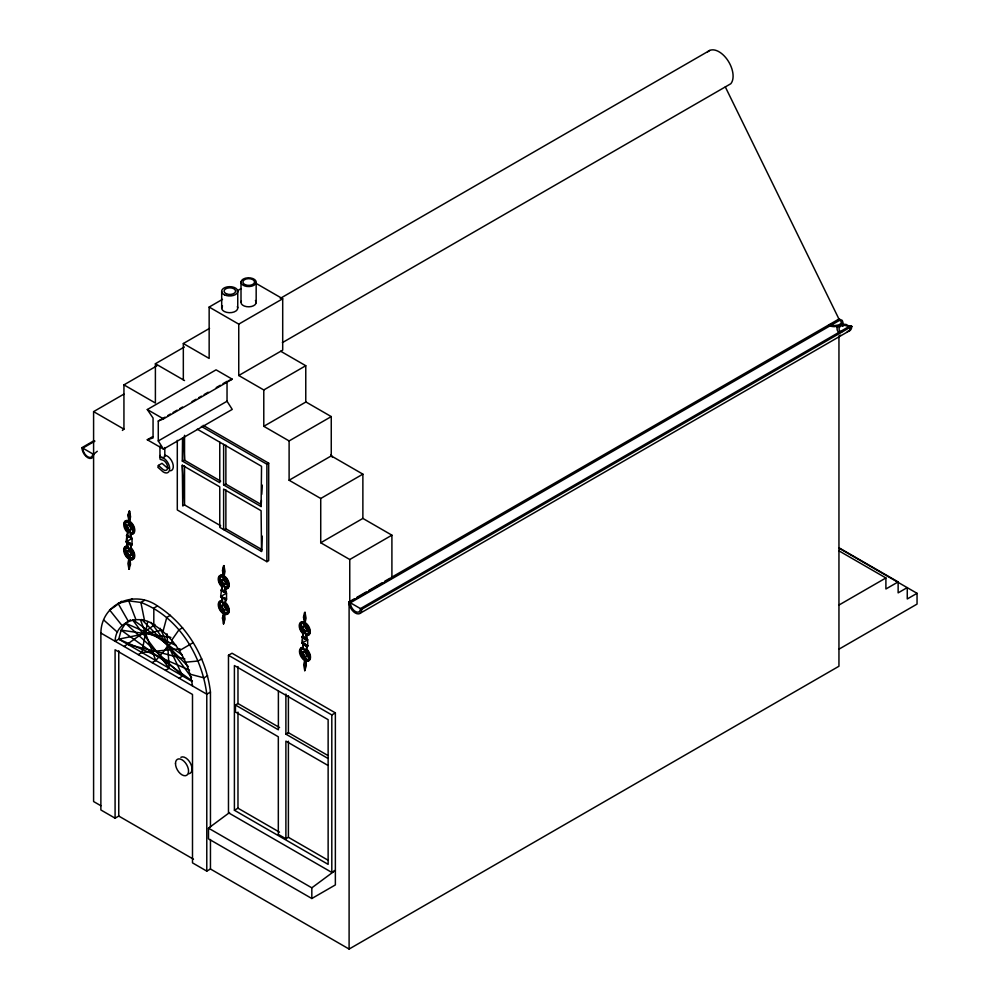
<?xml version="1.0" encoding="UTF-8"?>
<svg xmlns="http://www.w3.org/2000/svg" width="999" height="999" viewBox="0 0 999 999"><rect width="100%" height="100%" fill="white"/><g stroke="black" fill="none" stroke-linecap="round" stroke-linejoin="round"><path stroke-width="1.5" d="M192.495 685.951C188.848 661.425 174.887 638.124 153.796 624.775L153.834 608.079L157.492 605.956C186.938 624.7 206.393 657.604 210.452 692.082L210.452 827.097M219.768 442.182L219.768 482.692L182.305 461.051L182.542 437.824M223.626 444.405L223.626 484.915L261.101 506.543L261.538 466.296L197.278 429.195M220.679 525.786L184.54 504.932L182.73 505.969L182.305 465.222L219.768 486.85L219.768 527.36L261.538 551.473L262.213 536.088M261.101 506.543L261.438 500.424M261.775 494.305L262.275 485.127M304.22 636.925A1.336 0.774 60 0 0 302.784 637.1L301.96 637.212L307.655 639.847L307.655 645.679L301.898 643.156L302.597 636.925L302.597 641.308M129.52 521.803L129.508 510.988L130.557 516.795L129.52 521.803L130.37 522.415A7.455 4.308 60 0 1 134.278 530.556A7.455 4.308 60 0 1 130.37 534.178L131.531 538.798L130.37 534.178M128.971 569.305L129.995 559.09L130.519 564.41L128.971 569.305L127.934 563.498L128.971 558.491L128.122 557.867A7.455 4.308 60 0 1 125.762 554.932M224.013 576.398L223.963 565.609L225 571.416L224.013 576.398L224.862 577.022A7.455 4.308 60 0 1 228.771 585.152A7.455 4.308 60 0 1 224.862 588.773L225.712 593.206A1.336 0.774 60 0 0 224.763 591.508A1.336 0.774 60 0 0 223.813 592.12L223.189 591.745A1.336 0.774 60 0 0 222.24 590.047A1.336 0.774 60 0 0 221.291 590.659L222.602 586.937M223.526 623.975L224.5 613.773L225.025 619.105L223.526 623.975L222.49 618.169L223.476 613.186M223.214 615.546L222.49 618.169M305.007 623.139L305.007 612.325L306.044 618.131L305.007 623.139L305.856 623.751A7.455 4.308 60 0 1 309.765 631.892A7.455 4.308 60 0 1 305.856 635.514L306.705 639.947A1.336 0.774 60 0 0 305.756 638.249A1.336 0.774 60 0 0 304.807 638.848L304.183 638.486A1.336 0.774 60 0 0 303.234 636.788A1.336 0.774 60 0 0 302.285 637.387M304.745 670.666L305.756 660.439L306.293 665.771L304.745 670.666L303.708 664.859L304.745 659.852M124.95 521.54A7.455 4.308 60 0 1 128.147 520.554L128.996 520.916L127.959 515.884L129.008 511.276M219.405 582.255A7.455 4.308 60 0 1 222.602 575.174L223.451 575.536L222.465 570.491L223.501 565.884M223.326 574.213L222.927 570.217L223.963 565.609M299.912 627.185A7.455 4.308 60 0 1 303.634 621.89L304.495 622.252L303.459 617.22L304.495 612.612M304.22 619.592L305.007 612.325M126.111 541.858L126.948 535.539L132.043 538.498L131.993 544.293L126.111 541.858L131.993 538.461M224.038 614.048L224.887 614.41A7.455 4.308 60 0 0 228.796 610.789A7.455 4.308 60 0 0 224.887 602.659L226.511 599.113L220.654 596.628L221.491 590.322M138.224 654.62L141.895 652.497L147.677 621.553M193.494 859.215L118.756 816.058L115.085 818.181L100.874 809.964L100.874 633.054C101.274 603.708 134.39 589.485 157.492 605.956M129.508 510.988L127.997 515.596M158.379 465.422L157.892 467.32L161.164 470.167A8.566 4.945 60 0 0 169.655 468.656A8.566 4.945 60 0 0 161.164 457.342L159.703 456.93L160.177 459.378L163.262 460.264A5.782 3.334 60 0 1 167.682 467.52A5.782 3.334 60 0 1 163.262 469.667L158.379 465.422L162.013 463.311L166.908 467.569A5.782 3.334 60 0 0 168.244 468.206M153.796 624.775C139.023 613.573 115.622 621.478 115.085 641.258L118.756 639.148L162.2 630.182M192.12 681.493L118.756 639.148L121.141 630.144L125.574 623.264L130.569 619.792M163.024 631.38L166.771 617.394L170.442 615.284M128.371 535.239A1.336 0.774 60 0 0 127.298 535.764L126.473 535.876L128.147 532.305A7.455 4.308 60 0 1 126.873 530.968M128.147 532.305L126.473 535.876M129.483 559.378L130.345 559.74A7.455 4.308 60 0 0 134.241 556.118A7.455 4.308 60 0 0 130.345 547.989L132.018 544.418L131.194 544.53A1.336 0.774 60 0 1 130.245 545.142A1.336 0.774 60 0 1 129.296 543.431L128.659 543.069A1.336 0.774 60 0 1 127.71 543.681A1.336 0.774 60 0 1 126.761 541.97M130.345 547.989L132.018 544.418M220.979 590.471L222.215 588.024M224.887 602.659L226.511 599.113L226.536 593.231L221.441 590.209M301.96 637.212L303.634 633.641M302.472 636.912L303.246 634.727M305.257 660.739L306.106 661.101A7.455 4.308 60 0 0 310.015 657.479A7.455 4.308 60 0 0 306.106 649.35L307.779 645.779L302.597 642.757L303.384 647.777A7.455 4.308 60 0 0 299.475 651.398A7.455 4.308 60 0 0 303.384 659.527L304.233 660.152M306.106 649.35L307.779 645.779M164.698 650.299L167.745 645.816M171.741 640.159L178.946 629.857L182.605 627.734M152.11 662.624L155.769 660.514L172.477 641.395M93.594 454.32L97.29 451.261M122.39 430.419L123.938 429.145L123.938 384.877L156.868 365.859M113.212 607.779L121.728 601.273M311.825 898.513L311.825 887.824L335.364 870.379L331.805 872.427L228.471 812.774L228.471 655.269L232.03 653.221L335.364 712.874L335.364 884.927L311.825 898.513L208.491 838.86L208.491 828.159L229.558 812.549M124.138 646.478L154.982 624.462M725.311 86.913L838.948 319.031L840.396 319.867L350.362 602.784A7.13 4.121 60 0 0 355.407 611.525A7.13 4.121 60 0 0 360.452 608.603L850.486 325.686L851.735 326.411L850.624 327.123L846.19 324.475L842.831 324.163L837.125 327.397M838.948 319.031L837.824 319.73L840.609 320.691L841.395 322.44A5.982 2.972 -6.1 0 1 838.398 324.975L834.764 325.612A5.719 2.847 -6.1 0 1 830.419 324.375L828.97 325.287A7.492 3.721 -6.1 0 0 834.689 326.636L839.21 325.774A7.83 3.896 -6.1 0 0 843.019 322.602L842.232 320.379L838.948 319.031L391.246 577.497L391.908 577.872L391.908 535.177L362.874 518.419L320.729 542.757L320.729 498.489L362.874 474.15L362.874 518.419M179.433 650.636L193.269 642.569M183.329 379.857L183.329 343.519L209.153 358.429L209.153 307.055L222.465 299.363M237.125 290.909L241.121 288.599M183.329 343.519L209.565 328.359M123.938 384.877L155.394 403.034L155.394 363.736L184.365 347.003M280.257 298.401L709.752 50.437M238.749 324.138L282.705 298.763L282.705 350.137L238.749 375.512L238.749 324.138L209.153 307.055M100.887 805.743L93.594 801.535L93.594 411.625L123.888 394.13M163.486 449.1L147.303 439.76L153.059 437.937L153.059 418.069L147.303 409.54L216.071 369.842L232.243 379.183L163.486 418.881L158.279 421.041L158.279 440.946L163.486 449.1L232.243 409.403L227.035 401.248L227.035 381.343L222.989 383.678M81.955 447.652L93.544 454.345A8.192 4.733 60 0 1 87.75 457.692A8.192 4.733 60 0 1 81.955 447.652L94.106 440.646M94.917 441.121L82.767 448.126A7.055 4.071 60 0 0 87.762 456.768A7.055 4.071 60 0 0 92.745 453.883M282.38 342.632L730.781 83.754A19.918 11.501 60 0 0 726.935 59.153A19.918 11.501 60 0 0 707.492 52.023M158.279 421.041L165.022 417.157M167.72 415.596L170.417 414.036M173.102 412.487L177.148 410.152M179.845 408.591L182.542 407.03M191.983 401.586L196.029 399.25M198.726 397.689L201.423 396.141M204.121 394.58L208.167 392.245M216.246 387.575L220.292 385.239M147.303 439.76L152.697 436.65M158.279 440.946L227.035 401.248M238.749 375.512L263.786 389.96L305.769 365.721L305.769 402.06M263.786 389.96L263.786 426.311L305.931 401.973L331.256 416.595L331.256 455.894L289.111 480.232L289.111 440.934L331.256 416.595M128.409 521.84L127.897 522.127A3.009 1.736 60 0 1 127.897 525.599A3.009 1.736 60 0 1 124.9 523.863L125.399 523.576A6.019 3.472 60 0 1 126.511 522.002M128.958 529.27A3.009 1.736 60 0 1 128.409 531.318L127.897 531.618A6.019 3.472 60 0 1 124.9 526.411L125.399 526.111A3.009 1.736 60 0 1 127.46 526.66M130.107 523.401L130.607 523.114A6.019 3.472 60 0 1 133.616 528.321L133.117 528.608A3.009 1.736 60 0 1 130.107 526.873A3.009 1.736 60 0 1 130.107 523.401A6.019 3.472 60 0 1 133.117 528.608M133.616 530.856L133.117 531.156A3.009 1.736 60 0 0 130.107 529.42A3.009 1.736 60 0 0 130.107 532.892L130.607 532.592A6.019 3.472 60 0 0 133.192 531.793M126.798 536.051A1.336 0.774 60 0 1 127.735 535.452A1.336 0.774 60 0 1 128.684 537.15L129.196 536.863A1.336 0.774 60 0 0 128.933 535.901M128.684 537.15L129.833 537.225M129.321 537.512A1.336 0.774 60 0 1 130.27 536.913A1.336 0.774 60 0 1 131.219 538.611L131.718 538.311A1.336 0.774 60 0 0 131.156 536.925M128.659 543.069L129.795 543.144A1.336 0.774 60 0 0 130.744 544.842A1.336 0.774 60 0 0 131.693 544.23M201.361 426.398L266.883 464.21L268.694 463.174L268.694 560.639L266.883 561.688L177.298 509.965L177.298 440.347M128.459 558.791L127.61 558.166A7.455 4.308 60 0 1 123.701 550.037A7.455 4.308 60 0 1 127.61 546.416L126.96 541.495M124.863 549.438L125.375 549.138A6.019 3.472 60 0 1 128.384 547.402L127.872 547.702A6.019 3.472 60 0 0 124.863 549.438A3.009 1.736 60 0 0 127.872 551.173A3.009 1.736 60 0 0 127.872 547.702M128.933 554.832A3.009 1.736 60 0 1 128.384 556.893L127.872 557.18A6.019 3.472 60 0 1 124.863 551.972L125.375 551.685A3.009 1.736 60 0 1 126.336 551.598M130.082 548.963L130.582 548.676A6.019 3.472 60 0 1 133.591 553.883L133.079 554.17A3.009 1.736 60 0 1 130.082 552.435A3.009 1.736 60 0 1 130.082 548.963A6.019 3.472 60 0 1 133.079 554.17M133.591 556.431L133.079 556.718A3.009 1.736 60 0 0 130.082 554.982A3.009 1.736 60 0 0 130.082 558.453L130.582 558.166A6.019 3.472 60 0 0 133.167 557.367M111.988 608.478L109.553 609.889L121.915 625.386M132.38 598.738L128.721 600.849L118.057 603.384L128.159 621.028M144.543 600.337L140.884 602.447L128.721 600.849L135.852 619.442M222.864 576.46L222.402 576.735A3.009 1.736 60 0 1 222.402 580.207A3.009 1.736 60 0 1 219.393 578.471L219.855 578.196A6.019 3.472 60 0 1 222.864 576.46A3.009 1.736 60 0 1 223.202 577.172M223.202 585.639A3.009 1.736 60 0 1 222.864 585.951L222.402 586.213A6.019 3.472 60 0 1 219.393 581.006L219.855 580.744A3.009 1.736 60 0 1 223.202 583.179M227.647 581.518A6.019 3.472 60 0 1 228.072 582.941L227.61 583.204A3.009 1.736 60 0 1 224.6 581.468A3.009 1.736 60 0 1 224.6 577.996L225.062 577.734A6.019 3.472 60 0 1 226.973 580.107M228.072 585.489L227.61 585.751A3.009 1.736 60 0 0 224.6 584.015A3.009 1.736 60 0 0 224.6 587.487L225.062 587.225A6.019 3.472 60 0 0 228.072 585.489A3.009 1.736 60 0 0 227.635 584.84M221.291 590.659L221.753 590.384A1.336 0.774 60 0 1 222.327 589.66M224.862 588.773L225.324 588.511A7.455 4.308 60 0 0 229.233 584.89A7.455 4.308 60 0 0 225.324 576.748L224.475 576.136M223.189 591.745L223.651 591.483A1.336 0.774 60 0 0 223.539 590.846M223.813 592.12L224.275 591.845A1.336 0.774 60 0 1 225.225 591.246A1.336 0.774 60 0 1 226.174 592.944L225.712 593.206M220.654 596.628L226.486 593.119L225.324 588.511M223.014 613.461L222.165 612.837A7.455 4.308 60 0 1 218.257 604.707A7.455 4.308 60 0 1 222.165 601.086L221.466 596.191M221.004 596.465L221.778 596.378M221.316 596.64A1.336 0.774 60 0 0 222.265 598.351A1.336 0.774 60 0 0 223.214 597.739L223.676 597.477M223.838 598.101L224.3 597.839A1.336 0.774 60 0 0 225.25 599.537A1.336 0.774 60 0 0 226.199 598.925L225.737 599.2A1.336 0.774 60 0 1 224.787 599.8A1.336 0.774 60 0 1 223.838 598.101L223.214 597.739M222.165 601.086L222.627 600.811A7.455 4.308 60 0 0 218.893 606.118M222.889 602.097L222.427 602.36A3.009 1.736 60 0 1 222.427 605.844A3.009 1.736 60 0 1 219.418 604.108L219.88 603.833A6.019 3.472 60 0 1 222.889 602.097A3.009 1.736 60 0 1 223.227 602.797M223.227 611.276A3.009 1.736 60 0 1 222.889 611.588L222.427 611.85A6.019 3.472 60 0 1 219.418 606.643L219.88 606.381A3.009 1.736 60 0 1 221.378 606.53M224.625 603.633L225.087 603.371A6.019 3.472 60 0 1 228.097 608.578L227.635 608.841A3.009 1.736 60 0 1 224.625 607.105A3.009 1.736 60 0 1 224.625 603.633A6.019 3.472 60 0 1 227.635 608.841M228.097 611.126L227.635 611.388A3.009 1.736 60 0 0 224.625 609.652A3.009 1.736 60 0 0 224.625 613.124L225.087 612.862A6.019 3.472 60 0 0 228.097 611.126A3.009 1.736 60 0 0 227.148 609.939M320.729 542.757L349.762 559.515L391.908 535.177M165.522 670.379L169.181 668.256L166.983 633.778M201.773 658.903L198.114 661.013L185.677 662.2M179.008 678.159L182.667 676.048L160.115 628.271M207.617 675.749L203.958 677.859L190.11 674.2M303.896 623.176L303.396 623.463A3.009 1.736 60 0 1 303.396 626.935A3.009 1.736 60 0 1 300.387 625.199L300.899 624.912A6.019 3.472 60 0 1 303.896 623.176A3.009 1.736 60 0 1 304.233 623.875M304.233 632.342A3.009 1.736 60 0 1 303.896 632.654L303.396 632.954A6.019 3.472 60 0 1 300.387 627.747L300.899 627.447A3.009 1.736 60 0 1 302.397 627.597M305.594 624.737L306.106 624.437A6.019 3.472 60 0 1 309.103 629.657L308.604 629.944A3.009 1.736 60 0 1 305.594 628.209A3.009 1.736 60 0 1 305.594 624.737A6.019 3.472 60 0 1 308.604 629.944M848.538 330.956A9.041 5.22 60 0 0 851.735 326.411L361.7 609.328A9.041 5.22 60 0 1 355.307 613.024A9.041 5.22 60 0 1 348.913 601.947L354.37 598.788M356.843 597.365L366.221 591.945M368.756 590.484L382.03 582.817M384.64 581.318L389.935 578.259M115.085 818.181L115.085 649.762L192.495 694.455L192.495 862.861L206.781 871.116L210.452 869.005L349.101 949.05L349.101 601.835L349.762 602.21L391.908 577.872M309.103 632.192L308.604 632.492A3.009 1.736 60 0 0 305.594 630.756A3.009 1.736 60 0 0 305.594 634.228L306.106 633.928A6.019 3.472 60 0 0 309.103 632.192A3.009 1.736 60 0 0 308.666 631.555M305.856 635.514L306.368 635.214A7.455 4.308 60 0 0 310.264 631.593A7.455 4.308 60 0 0 306.368 623.463L305.507 622.839M210.452 692.082L206.781 694.193L100.874 633.054M304.807 638.848L305.319 638.561A1.336 0.774 60 0 1 305.669 637.849M306.705 639.947L307.217 639.647A1.336 0.774 60 0 0 306.006 637.849M301.898 643.156L307.655 639.847M302.535 643.331L303.034 643.044A1.336 0.774 60 0 0 303.983 644.742A1.336 0.774 60 0 0 304.932 644.13L304.42 644.43A1.336 0.774 60 0 1 303.484 645.042A1.336 0.774 60 0 1 302.535 643.331L302.21 643.156M305.057 644.792L305.569 644.505A1.336 0.774 60 0 0 306.518 646.203A1.336 0.774 60 0 0 307.467 645.591L306.955 645.891A1.336 0.774 60 0 1 306.006 646.49A1.336 0.774 60 0 1 305.057 644.792L304.42 644.43M359.827 613.461L849.862 330.544M304.146 648.763L303.646 649.063A3.009 1.736 60 0 1 303.646 652.534A3.009 1.736 60 0 1 300.637 650.799L301.149 650.499A6.019 3.472 60 0 1 302.247 648.938M301.149 653.046A6.019 3.472 60 0 0 304.146 658.254L303.646 658.541A6.019 3.472 60 0 1 300.637 653.334L301.149 653.046A3.009 1.736 60 0 1 304.146 654.782M308.254 652.409A6.019 3.472 60 0 1 309.353 655.244L308.853 655.531A3.009 1.736 60 0 1 305.844 653.796A3.009 1.736 60 0 1 305.844 650.324L306.356 650.037A6.019 3.472 60 0 1 307.38 651.123M309.353 657.779L308.853 658.079A3.009 1.736 60 0 0 305.844 656.343A3.009 1.736 60 0 0 305.844 659.815L306.356 659.527A6.019 3.472 60 0 0 309.353 657.779A3.009 1.736 60 0 0 306.356 656.043A3.009 1.736 60 0 0 306.356 659.527M327.759 860.039L288.399 837.312L285.889 838.76L278.321 834.402L278.321 736.775L235.452 712.012L235.452 705.019L237.974 703.558L279.558 727.572M285.889 694.055L285.889 734.14L288.399 732.679L327.759 755.406M228.471 655.269L331.805 714.934L335.364 712.874M234.403 810.251L328.134 864.36L328.134 719.655L234.403 665.546L234.403 810.251L237.974 808.191L279.508 832.167M838.923 605.069L885.901 577.959L885.901 588.985L898.138 581.918L898.138 592.869L907.267 587.587L907.267 598.963L917.045 593.319L838.86 548.089M838.973 649.163L917.045 604.095L917.045 593.319M349.101 949.05L838.948 666.246L838.948 336.151M840.733 332.267L842.319 331.418M851.735 326.411L850.499 327.073A8.954 5.17 60 0 1 847.327 331.568M228.334 380.806L232.243 379.183M182.305 461.051L184.54 460.252L220.679 481.118M223.626 484.915L225.874 484.115L260.677 504.208M262.013 549.65L225.874 528.796L223.626 529.595L223.626 489.085L261.101 510.714L261.538 551.473M141.895 652.497L180.032 648.813M170.866 637.387L121.141 630.144L192.407 681.143M127.797 644.367L184.84 658.928M128.496 521.203L127.635 520.841A7.455 4.308 60 0 0 123.739 524.463A7.455 4.308 60 0 0 127.635 532.604M222.989 575.811L222.14 575.449A7.455 4.308 60 0 0 218.232 579.07A7.455 4.308 60 0 0 222.14 587.2M303.983 622.539L303.134 622.177A7.455 4.308 60 0 0 299.225 625.799A7.455 4.308 60 0 0 303.134 633.94M129.995 559.09L130.844 559.452A7.455 4.308 60 0 0 134.753 555.819A7.455 4.308 60 0 0 130.844 547.689M224.5 613.773L225.349 614.148A7.455 4.308 60 0 0 229.258 610.514A7.455 4.308 60 0 0 225.349 602.385M175.974 645.391L125.574 623.264L182.667 676.048M118.756 639.148L189.535 670.217M847.976 326.461L846.265 325.711A5.944 4.208 15 0 0 839.834 326.86L839.16 328.034A5.794 4.096 15 0 0 840.646 331.993L841.008 332.23M839.11 547.852L898.138 581.918M838.948 550.849L885.901 577.959M255.794 283.229L282.705 298.763M280.731 351.261L305.769 365.721M331.256 455.894L362.874 474.15M155.394 363.736L184.54 380.557M263.786 426.311L289.111 440.934M203.184 425.349L268.694 463.174M289.111 480.232L320.729 498.489M147.303 409.54L163.486 418.881M93.594 411.625L123.938 429.145M348.913 601.947L361.7 609.328M128.209 542.107L131.993 544.293M224.013 597.614L226.536 599.075M235.452 705.019L278.384 729.807L278.384 691.271M285.889 734.14L327.872 758.378M327.872 765.371L285.889 741.133L285.889 838.76M208.491 828.159L311.825 887.824M133.042 619.792L182.018 654.845M130.02 521.503L130.881 522.127A7.455 4.308 60 0 1 134.74 529.433A7.455 4.308 60 0 1 132.143 534.003M839.522 333.017L838.798 332.467A7.592 5.37 15 0 1 837.249 327.472M103.709 619.979L117.47 632.255M141.621 619.455L188.361 666.608M132.742 620.129L169.181 668.256M150.986 622.365L191.558 677.559M331.056 454.545L332.43 457.342M140.547 620.067L155.769 660.514M306.368 635.214L307.53 639.835M302.722 642.856L303.309 645.167M221.753 597.352L222.34 599.662M126.448 541.795L127.61 546.416M144.555 620.716L140.884 602.447C178.284 616.57 201.923 655.706 206.781 694.193L206.781 871.116M304.732 667.469L305.244 670.366M128.709 564.66L129.483 569.005M182.305 465.222L184.54 504.932L184.54 465.984M183.491 437.487L184.54 460.252L184.54 435.327M349.762 559.515L349.762 602.21M331.805 714.934L331.805 872.427M288.399 695.691L288.399 732.679M288.399 741.233L288.399 837.312M266.883 464.21L266.883 561.688M256.169 282.492A7.605 4.396 0 0 1 244.33 285.814A7.605 4.396 0 0 1 245.267 278.234A7.605 4.396 0 0 1 256.169 282.492L256.169 302.747M241.009 281.868L241.009 302.123M237.974 666.57L237.974 703.558M237.974 712.112L237.974 808.191M237.75 291.009L237.75 307.754M225.874 445.167L225.874 484.115M225.874 489.847L225.874 528.796M221.691 291.621L221.691 308.366M210.452 839.51L210.452 869.005M164.81 447.552L164.81 456.131A2.435 1.399 0 0 0 164.485 455.432M159.952 446.116L159.952 456.131M126.948 535.539L126.948 539.922M118.756 650.761L118.756 816.058M180.881 757.304A9.241 5.332 60 0 1 190.684 763.698A9.241 5.332 60 0 1 188.774 773.726M237.337 306.556A8.054 4.645 0 0 1 229.208 312.699A8.054 4.645 0 0 1 222.49 306.006M255.432 300.512A7.605 4.396 0 0 1 249.038 306.805A7.605 4.396 0 0 1 241.396 300.999M842.919 326.361A7.13 4.121 60 0 1 841.87 324.837M850.486 325.686A7.13 4.121 60 0 1 850.311 327.098M164.735 456.493A2.435 1.399 0 0 1 161.451 457.43A2.435 1.399 0 0 1 160.277 455.432M164.81 455.244A8.566 4.945 60 0 1 172.565 462.799A8.566 4.945 60 0 1 170.554 470.829M225.062 587.225A3.009 1.736 60 0 1 224.725 584.065A3.009 1.736 60 0 1 227.123 584.303M222.864 585.951A6.019 3.472 60 0 1 219.855 580.744M228.072 582.941A3.009 1.736 60 0 1 225.275 581.543A3.009 1.736 60 0 1 224.725 578.046M223.202 579.62A3.009 1.736 60 0 1 219.855 578.196M127.972 527.21A3.009 1.736 60 0 1 128.409 527.847M133.179 528.459A3.009 1.736 60 0 1 130.432 526.236A3.009 1.736 60 0 1 130.607 523.114M128.409 531.318A6.019 3.472 60 0 1 125.399 526.111M128.958 523.251A3.009 1.736 60 0 1 127.972 525.449A3.009 1.736 60 0 1 125.399 523.576M130.607 532.592A3.009 1.736 60 0 1 130.157 529.657A3.009 1.736 60 0 1 132.118 529.27M304.146 652.235A3.009 1.736 60 0 1 301.149 650.499M304.695 650.187A3.009 1.736 60 0 1 304.483 651.922M304.695 656.193A3.009 1.736 60 0 1 304.483 657.941M309.353 655.244A3.009 1.736 60 0 1 306.356 653.508A3.009 1.736 60 0 1 306.356 650.037M222.889 611.588A6.019 3.472 60 0 1 219.88 606.381M221.94 606.93A3.009 1.736 60 0 1 222.452 607.467M222.889 608.116A3.009 1.736 60 0 1 223.227 608.816M228.097 608.578A3.009 1.736 60 0 1 225.299 607.18A3.009 1.736 60 0 1 224.75 603.683M223.227 605.257A3.009 1.736 60 0 1 219.88 603.833M225.087 612.862A3.009 1.736 60 0 1 226.049 609.303M126.885 551.835A3.009 1.736 60 0 1 127.435 552.235M127.947 552.772A3.009 1.736 60 0 1 128.384 553.421M128.721 548.101A3.009 1.736 60 0 1 128.172 550.961A3.009 1.736 60 0 1 125.375 549.138M128.384 556.893A6.019 3.472 60 0 1 125.375 551.685M133.154 554.02A3.009 1.736 60 0 1 130.407 551.798A3.009 1.736 60 0 1 130.582 548.676M130.582 558.166A3.009 1.736 60 0 1 131.543 554.607M132.093 554.832A3.009 1.736 60 0 1 133.154 555.781M133.117 531.156A6.019 3.472 60 0 1 130.107 532.892M124.9 523.863A6.019 3.472 60 0 1 127.897 522.127M124.9 526.411A3.009 1.736 60 0 1 127.897 528.146A3.009 1.736 60 0 1 127.897 531.618M124.238 524.175A7.455 4.308 60 0 1 124.425 522.702M227.61 585.751A6.019 3.472 60 0 1 224.6 587.487M219.393 578.471A6.019 3.472 60 0 1 222.402 576.735M224.6 577.996A6.019 3.472 60 0 1 227.61 583.204M219.393 581.006A3.009 1.736 60 0 1 222.402 582.742A3.009 1.736 60 0 1 222.402 586.213M222.827 589.86A1.336 0.774 60 0 1 223.289 590.372M840.596 335.189A8.429 4.87 60 0 1 839.36 335.564M303.896 629.183A3.009 1.736 60 0 1 304.233 629.894M304.233 626.336A3.009 1.736 60 0 1 300.899 624.912M306.106 633.928A3.009 1.736 60 0 1 307.055 630.369M309.103 629.657A3.009 1.736 60 0 1 306.306 628.246A3.009 1.736 60 0 1 305.769 624.762M303.896 632.654A6.019 3.472 60 0 1 300.899 627.447M227.635 611.388A6.019 3.472 60 0 1 224.625 613.124M219.418 604.108A6.019 3.472 60 0 1 222.427 602.36M219.418 606.643A3.009 1.736 60 0 1 222.427 608.379A3.009 1.736 60 0 1 222.427 611.85M221.353 611.226A7.455 4.308 60 0 1 219.43 607.879M223.314 598.176A1.336 0.774 60 0 1 221.84 596.853M133.079 556.718A6.019 3.472 60 0 1 130.082 558.453M124.863 551.972A3.009 1.736 60 0 1 127.872 553.708A3.009 1.736 60 0 1 127.872 557.18M124.4 551.423A7.455 4.308 60 0 1 128.122 546.116M129.171 542.782A1.336 0.774 60 0 1 128.347 543.444A1.336 0.774 60 0 1 127.298 541.982M308.604 632.492A6.019 3.472 60 0 1 305.594 634.228M300.387 625.199A6.019 3.472 60 0 1 303.396 623.463M300.387 627.747A3.009 1.736 60 0 1 303.396 629.482A3.009 1.736 60 0 1 303.396 632.954M302.372 632.305A7.455 4.308 60 0 1 300.437 628.958M308.853 658.079A6.019 3.472 60 0 1 305.844 659.815M300.637 650.799A6.019 3.472 60 0 1 303.646 649.063M305.844 650.324A6.019 3.472 60 0 1 308.853 655.531M300.637 653.334A3.009 1.736 60 0 1 303.646 655.069A3.009 1.736 60 0 1 303.646 658.541M306.618 649.05A7.455 4.308 60 0 1 310.514 657.18A7.455 4.308 60 0 1 306.618 660.801M303.883 659.228A7.455 4.308 60 0 1 302.622 657.891M300.162 652.784A7.455 4.308 60 0 1 300.162 649.625M300.687 648.463A7.455 4.308 60 0 1 302.622 647.352M175.487 763.548A9.241 5.332 60 0 0 185.29 775.736A9.241 5.332 60 0 0 185.29 762.674A9.241 5.332 60 0 0 175.487 763.548M224.425 294.817A8.054 4.645 0 0 0 237.625 292.207A8.054 4.645 0 0 0 227.123 286.913A8.054 4.645 0 0 0 224.425 294.817M226.461 293.831A5.757 3.322 0 0 0 235.564 291.471A5.757 3.322 0 0 0 227.472 288.099A5.757 3.322 0 0 0 226.461 293.831M245.329 284.777A5.857 3.384 0 0 0 254.545 282.355A5.857 3.384 0 0 0 246.291 278.958A5.857 3.384 0 0 0 245.329 284.777"/></g></svg>
